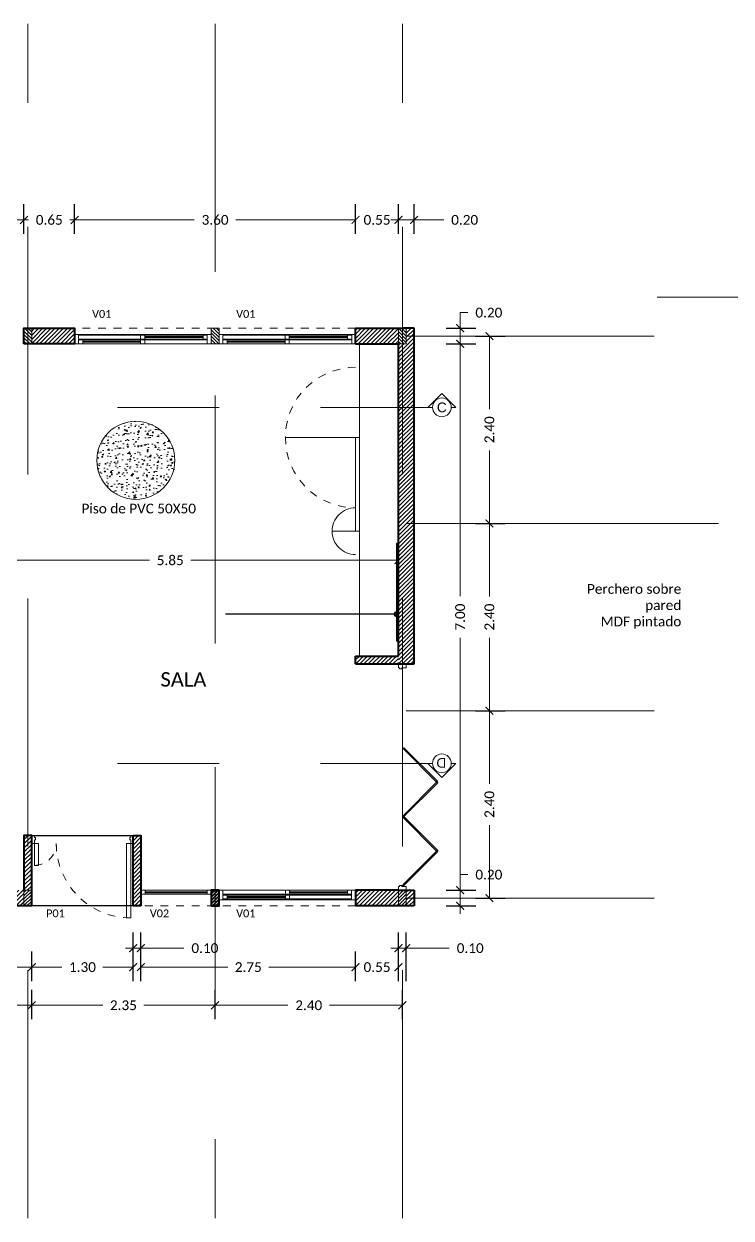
# Model space of a CAD drawing. Header units: metres. Extents: x -127.2 to -72.7, y -10.7 to 45.9.
# Drawn here: x -100.11 to -91.05, y 8.88 to 24.18 of the extents above; entities that cross this region are included whole.
import ezdxf

# ---------------------------------------------------------------- set-up
doc = ezdxf.new("R2010")
doc.units = ezdxf.units.M
doc.header["$LTSCALE"] = 0.05
doc.header["$MEASUREMENT"] = 0
for name, pattern in [('ACAD_ISO02W100', [15, 12, -3]), ('DASHED2', [9.525, 6.35, -3.175]), ('STYLE_01', [0.41664, 0.20828, -0.20836])]:
    doc.linetypes.add(name, pattern=pattern)
for name, color, linetype, lineweight in [('0 - cortes', 3, 'Continuous', 9), ('0 - TEXTOS', 2, 'Continuous', 25), ('0-COT-1-50', 3, 'Continuous', 5), ('0-T-1-75-TEXTOS', 4, 'Continuous', 5), ('1.PLANTA EQUIPAMIENTO SALA', 2, 'Continuous', 15), ('3SA COTAS PARCIALES 1-100', 1, 'Continuous', 0), ('APERTURAS', 251, 'STYLE_01', 18), ('CARPINTERIAS', 1, 'Continuous', 25), ('ESTRUCTURA', 3, 'Continuous', 18), ('LINEAS PUNTEADAS VARIAS', 251, 'DASHED2', 9), ('Muros en Corte', 3, 'Continuous', 40), ('SOLIA GRANITICA - UMBRAL', 251, 'Continuous', 25)]:
    doc.layers.add(name, color=color, linetype=linetype, lineweight=lineweight)
doc.layers.add('3.VISTA EQUIPAMIENTO FIJO', color=1, linetype='Continuous')
doc.layers.add('HATCH', color=1, linetype='Continuous')
doc.layers.add('A-HATCHS', color=7, linetype='Continuous', lineweight=0, true_color=0x8c8c8c)
doc.styles.add('1-50-TEXTO-CAL', font='calibri.ttf', dxfattribs={"height": 0.125})
doc.styles.add('1-75-TEXTO-CAL', font='calibri.ttf', dxfattribs={"height": 0.185})
doc.styles.add('5', font='arial.ttf', dxfattribs={"height": 5})
doc.styles.add('TCH-1-50-CA', font='calibri.ttf', dxfattribs={"height": 0.1})
doc.dimstyles.new('1-50-COTAS', dxfattribs={"dimtxt": 0.12, "dimasz": 0.1, "dimexe": 0.2, "dimexo": 0.02, "dimgap": 0.1, "dimtad": 0, "dimtoh": 1, "dimzin": 0, "dimdsep": 46, "dimtxsty": '1-50-TEXTO-CAL', "dimblk": 'ARCHTICK', "dimcen": 2, "dimclrd": 256, "dimclre": 250, "dimclrt": 256, "dimadec": 0, "dimazin": 0, "dimtfac": 1, "dimtmove": 0, "dimatfit": 3, "dimldrblk": 'DOT', "dimfxl": 1, "dimfxlon": 1, "dimtzin": 0, "dimlwd": -1, "dimarcsym": 0})
pattern_1 = [(45, (-31.590347, 0), (-0.026516504, 0.026516504), [])]

# ---------------------------------------------------------------- blocks, each defined once
blk = doc.blocks.new('PERFIL 10X20')
h = blk.add_hatch()
h.set_pattern_fill('_USER', color=6, scale=0.03, angle=45, pattern_type=0)
h.set_pattern_definition([(45, (-2.4, 1.141145), (-0.0212132, 0.0212132), [])])
h.paths.add_polyline_path([(-0.05, 0), (0.05, 0), (0.05, 0.2), (-0.05, 0.2)])
blk.add_lwpolyline([(-0.05, 0), (0.05, 0), (0.05, 0.2), (-0.05, 0.2)], close=True)
blk = doc.blocks.new('_ArchTick')
at = {"color": 0, "linetype": 'ByBlock', "const_width": 0.15}
blk.add_lwpolyline([(-0.5, -0.5), (0.5, 0.5)], dxfattribs=at)
blk = doc.blocks.new('*D12')
at = {"layer": '0-COT-1-50', "color": 250, "lineweight": -2, "transparency": 16777216}
for p, q in [((-95.864, 11.921), (-95.864, 12.299)), ((-95.314, 11.921), (-95.314, 12.299))]:
    blk.add_line(p, q, dxfattribs=at)
at = {"layer": '0-COT-1-50', "transparency": 16777216}
for p, q in [((-95.864, 12.099), (-95.855, 12.099)), ((-95.314, 12.099), (-95.324, 12.099))]:
    blk.add_line(p, q, dxfattribs=at)
at = {"layer": 'Defpoints', "color": 0, "transparency": 16777216}
for p in [(-95.864, 12.099), (-95.864, 11.901, 0), (-95.314, 11.901)]:
    blk.add_point(p, dxfattribs=at)
at = {"layer": '0-COT-1-50', "transparency": 16777216, "xscale": 0.1, "yscale": 0.1, "zscale": 0.1, "rotation": 180}
blk.add_blockref('_ArchTick', (-95.864, 12.099), dxfattribs=at)
at = {"layer": '0-COT-1-50', "transparency": 16777216, "xscale": 0.1, "yscale": 0.1, "zscale": 0.1}
blk.add_blockref('_ArchTick', (-95.314, 12.099), dxfattribs=at)
at = {"layer": '0-COT-1-50', "transparency": 16777216, "insert": (-95.589, 12.099), "char_height": 0.125, "attachment_point": 5, "style": '1-50-TEXTO-CAL'}
blk.add_mtext('0.55', dxfattribs=at)
blk = doc.blocks.new('_Dot')
at = {"color": 0, "linetype": 'ByBlock', "lineweight": -2}
blk.add_line((-0.5, 0), (-1, 0), dxfattribs=at)
at = {"color": 0, "linetype": 'ByBlock', "const_width": 0.343}
blk.add_lwpolyline([(-0.17, 0, 1), (0.17, 0, 1)], format="xyb", close=True, dxfattribs=at)
blk = doc.blocks.new('*D13')
at = {"layer": '0-COT-1-50', "color": 250, "lineweight": -2, "transparency": 16777216}
for p, q in [((-95.864, 21.494), (-95.864, 21.872)), ((-95.314, 21.494), (-95.314, 21.872))]:
    blk.add_line(p, q, dxfattribs=at)
at = {"layer": '0-COT-1-50', "transparency": 16777216}
for p, q in [((-95.864, 21.672), (-95.855, 21.672)), ((-95.314, 21.672), (-95.324, 21.672))]:
    blk.add_line(p, q, dxfattribs=at)
at = {"layer": 'Defpoints', "color": 0, "transparency": 16777216}
for p in [(-95.864, 21.672), (-95.864, 21.474, 0), (-95.314, 21.474, 0)]:
    blk.add_point(p, dxfattribs=at)
at = {"layer": '0-COT-1-50', "transparency": 16777216, "xscale": 0.1, "yscale": 0.1, "zscale": 0.1, "rotation": 180}
blk.add_blockref('_ArchTick', (-95.864, 21.672), dxfattribs=at)
at = {"layer": '0-COT-1-50', "transparency": 16777216, "xscale": 0.1, "yscale": 0.1, "zscale": 0.1}
blk.add_blockref('_ArchTick', (-95.314, 21.672), dxfattribs=at)
at = {"layer": '0-COT-1-50', "transparency": 16777216, "insert": (-95.589, 21.672), "char_height": 0.125, "attachment_point": 5, "style": '1-50-TEXTO-CAL'}
blk.add_mtext('0.55', dxfattribs=at)
blk = doc.blocks.new('*D14')
at = {"layer": '0-COT-1-50', "color": 250, "lineweight": -2, "transparency": 16777216}
for p, q in [((-99.464, 21.494), (-99.464, 21.872)), ((-95.864, 21.494), (-95.864, 21.872))]:
    blk.add_line(p, q, dxfattribs=at)
at = {"layer": '0-COT-1-50', "transparency": 16777216}
for p, q in [((-99.464, 21.672), (-97.931, 21.672)), ((-95.864, 21.672), (-97.398, 21.672))]:
    blk.add_line(p, q, dxfattribs=at)
at = {"layer": 'Defpoints', "color": 0, "transparency": 16777216}
for p in [(-99.464, 21.672), (-99.464, 21.474, 0), (-95.864, 21.474, 0)]:
    blk.add_point(p, dxfattribs=at)
at = {"layer": '0-COT-1-50', "transparency": 16777216, "xscale": 0.1, "yscale": 0.1, "zscale": 0.1, "rotation": 180}
blk.add_blockref('_ArchTick', (-99.464, 21.672), dxfattribs=at)
at = {"layer": '0-COT-1-50', "transparency": 16777216, "xscale": 0.1, "yscale": 0.1, "zscale": 0.1}
blk.add_blockref('_ArchTick', (-95.864, 21.672), dxfattribs=at)
at = {"layer": '0-COT-1-50', "transparency": 16777216, "insert": (-97.664, 21.672), "char_height": 0.125, "attachment_point": 5, "style": '1-50-TEXTO-CAL'}
blk.add_mtext('3.60', dxfattribs=at)
blk = doc.blocks.new('*D15')
at = {"layer": '0-COT-1-50', "color": 250, "lineweight": -2, "transparency": 16777216}
for p, q in [((-100.114, 21.494), (-100.114, 21.872)), ((-99.464, 21.494), (-99.464, 21.872))]:
    blk.add_line(p, q, dxfattribs=at)
at = {"layer": '0-COT-1-50', "transparency": 16777216}
for p, q in [((-100.114, 21.672), (-100.055, 21.672)), ((-99.464, 21.672), (-99.524, 21.672))]:
    blk.add_line(p, q, dxfattribs=at)
at = {"layer": 'Defpoints', "color": 0, "transparency": 16777216}
for p in [(-100.114, 21.672), (-100.114, 21.474, 0), (-99.464, 21.474, 0)]:
    blk.add_point(p, dxfattribs=at)
at = {"layer": '0-COT-1-50', "transparency": 16777216, "xscale": 0.1, "yscale": 0.1, "zscale": 0.1, "rotation": 180}
blk.add_blockref('_ArchTick', (-100.114, 21.672), dxfattribs=at)
at = {"layer": '0-COT-1-50', "transparency": 16777216, "xscale": 0.1, "yscale": 0.1, "zscale": 0.1}
blk.add_blockref('_ArchTick', (-99.464, 21.672), dxfattribs=at)
at = {"layer": '0-COT-1-50', "transparency": 16777216, "insert": (-99.789, 21.672), "char_height": 0.125, "attachment_point": 5, "style": '1-50-TEXTO-CAL'}
blk.add_mtext('0.65', dxfattribs=at)
blk = doc.blocks.new('*D16')
at = {"layer": '0-COT-1-50', "color": 250, "lineweight": -2, "transparency": 16777216}
for p, q in [((-101.164, 21.494), (-101.164, 21.872)), ((-100.114, 21.494), (-100.114, 21.872))]:
    blk.add_line(p, q, dxfattribs=at)
at = {"layer": '0-COT-1-50', "transparency": 16777216}
for p, q in [((-101.164, 21.672), (-100.9, 21.672)), ((-100.114, 21.672), (-100.379, 21.672))]:
    blk.add_line(p, q, dxfattribs=at)
at = {"layer": 'Defpoints', "color": 0, "transparency": 16777216}
for p in [(-101.164, 21.672), (-101.164, 21.474, 0), (-100.114, 21.474, 0)]:
    blk.add_point(p, dxfattribs=at)
at = {"layer": '0-COT-1-50', "transparency": 16777216, "xscale": 0.1, "yscale": 0.1, "zscale": 0.1, "rotation": 180}
blk.add_blockref('_ArchTick', (-101.164, 21.672), dxfattribs=at)
at = {"layer": '0-COT-1-50', "transparency": 16777216, "xscale": 0.1, "yscale": 0.1, "zscale": 0.1}
blk.add_blockref('_ArchTick', (-100.114, 21.672), dxfattribs=at)
at = {"layer": '0-COT-1-50', "transparency": 16777216, "insert": (-100.639, 21.672), "char_height": 0.125, "attachment_point": 5, "style": '1-50-TEXTO-CAL'}
blk.add_mtext('1.05', dxfattribs=at)
blk = doc.blocks.new('*D18')
at = {"layer": '0-COT-1-50', "color": 250, "lineweight": -2, "transparency": 16777216}
for p, q in [((-101.164, 17.132), (-101.164, 17.511)), ((-95.314, 17.132), (-95.314, 17.511))]:
    blk.add_line(p, q, dxfattribs=at)
at = {"layer": '0-COT-1-50', "transparency": 16777216}
for p, q in [((-101.164, 17.311), (-98.503, 17.311)), ((-95.314, 17.311), (-97.976, 17.311))]:
    blk.add_line(p, q, dxfattribs=at)
at = {"layer": 'Defpoints', "color": 0, "transparency": 16777216}
for p in [(-101.164, 17.311), (-101.164, 17.112, 0), (-95.314, 17.112, 0)]:
    blk.add_point(p, dxfattribs=at)
at = {"layer": '0-COT-1-50', "transparency": 16777216, "xscale": 0.1, "yscale": 0.1, "zscale": 0.1, "rotation": 180}
blk.add_blockref('_ArchTick', (-101.164, 17.311), dxfattribs=at)
at = {"layer": '0-COT-1-50', "transparency": 16777216, "xscale": 0.1, "yscale": 0.1, "zscale": 0.1}
blk.add_blockref('_ArchTick', (-95.314, 17.311), dxfattribs=at)
at = {"layer": '0-COT-1-50', "transparency": 16777216, "insert": (-98.239, 17.311), "char_height": 0.125, "attachment_point": 5, "style": '1-50-TEXTO-CAL'}
blk.add_mtext('5.85', dxfattribs=at)
blk = doc.blocks.new('*D23')
at = {"layer": '0-COT-1-50', "color": 250, "lineweight": -2, "transparency": 16777216}
for p, q in [((-98.614, 11.921), (-98.614, 12.299)), ((-95.864, 11.921), (-95.864, 12.299))]:
    blk.add_line(p, q, dxfattribs=at)
at = {"layer": '0-COT-1-50', "transparency": 16777216}
for p, q in [((-98.614, 12.099), (-97.503, 12.099)), ((-95.864, 12.099), (-96.976, 12.099))]:
    blk.add_line(p, q, dxfattribs=at)
at = {"layer": 'Defpoints', "color": 0, "transparency": 16777216}
for p in [(-98.614, 12.099), (-98.614, 11.901, 0), (-95.864, 11.901, 0)]:
    blk.add_point(p, dxfattribs=at)
at = {"layer": '0-COT-1-50', "transparency": 16777216, "xscale": 0.1, "yscale": 0.1, "zscale": 0.1, "rotation": 180}
blk.add_blockref('_ArchTick', (-98.614, 12.099), dxfattribs=at)
at = {"layer": '0-COT-1-50', "transparency": 16777216, "xscale": 0.1, "yscale": 0.1, "zscale": 0.1}
blk.add_blockref('_ArchTick', (-95.864, 12.099), dxfattribs=at)
at = {"layer": '0-COT-1-50', "transparency": 16777216, "insert": (-97.239, 12.099), "char_height": 0.125, "attachment_point": 5, "style": '1-50-TEXTO-CAL'}
blk.add_mtext('2.75', dxfattribs=at)
blk = doc.blocks.new('*D24')
at = {"layer": '0-COT-1-50', "color": 250, "lineweight": -2, "transparency": 16777216}
for p, q in [((-104.914, 11.921), (-104.914, 12.299)), ((-100.014, 11.921), (-100.014, 12.299))]:
    blk.add_line(p, q, dxfattribs=at)
at = {"layer": '0-COT-1-50', "transparency": 16777216}
for p, q in [((-104.914, 12.099), (-102.733, 12.099)), ((-100.014, 12.099), (-102.196, 12.099))]:
    blk.add_line(p, q, dxfattribs=at)
at = {"layer": 'Defpoints', "color": 0, "transparency": 16777216}
for p in [(-104.914, 12.099), (-104.914, 11.901, 0), (-100.014, 11.901, 0)]:
    blk.add_point(p, dxfattribs=at)
at = {"layer": '0-COT-1-50', "transparency": 16777216, "xscale": 0.1, "yscale": 0.1, "zscale": 0.1, "rotation": 180}
blk.add_blockref('_ArchTick', (-104.914, 12.099), dxfattribs=at)
at = {"layer": '0-COT-1-50', "transparency": 16777216, "xscale": 0.1, "yscale": 0.1, "zscale": 0.1}
blk.add_blockref('_ArchTick', (-100.014, 12.099), dxfattribs=at)
at = {"layer": '0-COT-1-50', "transparency": 16777216, "insert": (-102.464, 12.099), "char_height": 0.125, "attachment_point": 5, "style": '1-50-TEXTO-CAL'}
blk.add_mtext('4.90', dxfattribs=at)
blk = doc.blocks.new('*D25')
at = {"layer": '0-COT-1-50', "color": 250, "lineweight": -2, "transparency": 16777216}
for p, q in [((-100.014, 11.921), (-100.014, 12.299)), ((-98.714, 11.921), (-98.714, 12.299))]:
    blk.add_line(p, q, dxfattribs=at)
at = {"layer": '0-COT-1-50', "transparency": 16777216}
for p, q in [((-100.014, 12.099), (-99.627, 12.099)), ((-98.714, 12.099), (-99.102, 12.099))]:
    blk.add_line(p, q, dxfattribs=at)
at = {"layer": 'Defpoints', "color": 0, "transparency": 16777216}
for p in [(-100.014, 12.099), (-100.014, 11.901, 0), (-98.714, 11.901, 0)]:
    blk.add_point(p, dxfattribs=at)
at = {"layer": '0-COT-1-50', "transparency": 16777216, "xscale": 0.1, "yscale": 0.1, "zscale": 0.1, "rotation": 180}
blk.add_blockref('_ArchTick', (-100.014, 12.099), dxfattribs=at)
at = {"layer": '0-COT-1-50', "transparency": 16777216, "xscale": 0.1, "yscale": 0.1, "zscale": 0.1}
blk.add_blockref('_ArchTick', (-98.714, 12.099), dxfattribs=at)
at = {"layer": '0-COT-1-50', "transparency": 16777216, "insert": (-99.364, 12.099), "char_height": 0.125, "attachment_point": 5, "style": '1-50-TEXTO-CAL'}
blk.add_mtext('1.30', dxfattribs=at)
blk = doc.blocks.new('*D28')
at = {"layer": '0-COT-1-50', "color": 250, "lineweight": -2, "transparency": 16777216}
for p, q in [((-95.314, 21.494), (-95.314, 21.872)), ((-95.114, 21.494), (-95.114, 21.872))]:
    blk.add_line(p, q, dxfattribs=at)
at = {"layer": '0-COT-1-50', "transparency": 16777216}
for p, q in [((-95.314, 21.672), (-95.414, 21.672)), ((-95.314, 21.672), (-95.114, 21.672)), ((-95.114, 21.672), (-94.734, 21.672))]:
    blk.add_line(p, q, dxfattribs=at)
at = {"layer": 'Defpoints', "color": 0, "transparency": 16777216}
for p in [(-95.314, 21.672), (-95.314, 21.474, 0), (-95.114, 21.474, 0)]:
    blk.add_point(p, dxfattribs=at)
at = {"layer": '0-COT-1-50', "transparency": 16777216, "xscale": 0.1, "yscale": 0.1, "zscale": 0.1}
blk.add_blockref('_ArchTick', (-95.314, 21.672), dxfattribs=at)
at = {"layer": '0-COT-1-50', "transparency": 16777216, "xscale": 0.1, "yscale": 0.1, "zscale": 0.1, "rotation": 180}
blk.add_blockref('_ArchTick', (-95.114, 21.672), dxfattribs=at)
at = {"layer": '0-COT-1-50', "transparency": 16777216, "insert": (-94.466, 21.672), "char_height": 0.125, "attachment_point": 5, "style": '1-50-TEXTO-CAL'}
blk.add_mtext('0.20', dxfattribs=at)
blk = doc.blocks.new('*D29')
at = {"layer": '0-COT-1-50', "color": 250, "lineweight": -2, "transparency": 16777216}
for p, q in [((-94.702, 20.084), (-94.324, 20.084)), ((-94.702, 13.084), (-94.324, 13.084))]:
    blk.add_line(p, q, dxfattribs=at)
at = {"layer": '0-COT-1-50', "transparency": 16777216}
for p, q in [((-94.524, 20.084), (-94.524, 16.85)), ((-94.524, 13.084), (-94.524, 16.317))]:
    blk.add_line(p, q, dxfattribs=at)
at = {"layer": 'Defpoints', "color": 0, "transparency": 16777216}
for p in [(-94.722, 20.084, 0), (-94.524, 20.084), (-94.722, 13.084, 0)]:
    blk.add_point(p, dxfattribs=at)
at = {"layer": '0-COT-1-50', "transparency": 16777216, "xscale": 0.1, "yscale": 0.1, "zscale": 0.1}
for p, rotation in [((-94.524, 20.084), 90), ((-94.524, 13.084), 270)]:
    blk.add_blockref('_ArchTick', p, dxfattribs=dict(at, rotation=rotation))
at = {"layer": '0-COT-1-50', "transparency": 16777216, "insert": (-94.524, 16.584), "char_height": 0.125, "attachment_point": 5, "rotation": 90, "style": '1-50-TEXTO-CAL'}
blk.add_mtext('7.00', dxfattribs=at)
blk = doc.blocks.new('*D30')
at = {"layer": '0-COT-1-50', "transparency": 16777216}
for p, q in [((-94.524, 13.084), (-94.524, 13.284)), ((-94.524, 13.284), (-94.424, 13.284)), ((-94.524, 12.884), (-94.524, 13.084)), ((-94.524, 12.884), (-94.524, 12.784))]:
    blk.add_line(p, q, dxfattribs=at)
at = {"layer": '0-COT-1-50', "color": 250, "lineweight": -2, "transparency": 16777216}
for p, q in [((-94.702, 13.084), (-94.324, 13.084)), ((-94.702, 12.884), (-94.324, 12.884))]:
    blk.add_line(p, q, dxfattribs=at)
at = {"layer": 'Defpoints', "color": 0, "transparency": 16777216}
for p in [(-94.722, 13.084, 0), (-94.524, 13.084), (-94.722, 12.884, 0)]:
    blk.add_point(p, dxfattribs=at)
at = {"layer": '0-COT-1-50', "transparency": 16777216, "xscale": 0.1, "yscale": 0.1, "zscale": 0.1}
for p, rotation in [((-94.524, 13.084), 270), ((-94.524, 12.884), 90)]:
    blk.add_blockref('_ArchTick', p, dxfattribs=dict(at, rotation=rotation))
at = {"layer": '0-COT-1-50', "transparency": 16777216, "insert": (-94.156, 13.284), "char_height": 0.125, "attachment_point": 5, "style": '1-50-TEXTO-CAL'}
blk.add_mtext('0.20', dxfattribs=at)
blk = doc.blocks.new('*D31')
at = {"layer": '0-COT-1-50', "transparency": 16777216}
for p, q in [((-94.524, 20.284), (-94.524, 20.484)), ((-94.524, 20.484), (-94.424, 20.484)), ((-94.524, 20.084), (-94.524, 20.284)), ((-94.524, 20.084), (-94.524, 19.984))]:
    blk.add_line(p, q, dxfattribs=at)
at = {"layer": '0-COT-1-50', "color": 250, "lineweight": -2, "transparency": 16777216}
for p, q in [((-94.702, 20.284), (-94.324, 20.284)), ((-94.702, 20.084), (-94.324, 20.084))]:
    blk.add_line(p, q, dxfattribs=at)
at = {"layer": 'Defpoints', "color": 0, "transparency": 16777216}
for p in [(-94.722, 20.284, 0), (-94.524, 20.284), (-94.722, 20.084, 0)]:
    blk.add_point(p, dxfattribs=at)
at = {"layer": '0-COT-1-50', "transparency": 16777216, "xscale": 0.1, "yscale": 0.1, "zscale": 0.1}
for p, rotation in [((-94.524, 20.284), 270), ((-94.524, 20.084), 90)]:
    blk.add_blockref('_ArchTick', p, dxfattribs=dict(at, rotation=rotation))
at = {"layer": '0-COT-1-50', "transparency": 16777216, "insert": (-94.156, 20.484), "char_height": 0.125, "attachment_point": 5, "style": '1-50-TEXTO-CAL'}
blk.add_mtext('0.20', dxfattribs=at)
blk = doc.blocks.new('Sección - Extremo de sección-3896-Nivel 0')
for p, q in [((-0.006, 0.00598), (-0.012, 0)), ((0, 0), (-0.006, 0.00598)), ((-0.012, 0), (-0.01, 0)), ((-0.002, 0), (0, 0))]:
    blk.add_line(p, q)
blk.add_circle((-0.006, 0), 0.004)
blk.add_arc((-0.006, 0), 0.004, 0, 180)
blk = doc.blocks.new('*D69')
at = {"layer": '0-COT-1-50', "color": 250, "lineweight": -2, "transparency": 16777216}
for p, q in [((-102.464, 11.432), (-102.464, 11.81)), ((-100.014, 11.432), (-100.014, 11.81))]:
    blk.add_line(p, q, dxfattribs=at)
at = {"layer": '0-COT-1-50', "transparency": 16777216}
for p, q in [((-102.464, 11.61), (-101.503, 11.61)), ((-100.014, 11.61), (-100.976, 11.61))]:
    blk.add_line(p, q, dxfattribs=at)
at = {"layer": 'Defpoints', "color": 0, "transparency": 16777216}
for p in [(-102.464, 11.61), (-102.464, 11.412, 0), (-100.014, 11.412, 0)]:
    blk.add_point(p, dxfattribs=at)
at = {"layer": '0-COT-1-50', "transparency": 16777216, "xscale": 0.1, "yscale": 0.1, "zscale": 0.1, "rotation": 180}
blk.add_blockref('_ArchTick', (-102.464, 11.61), dxfattribs=at)
at = {"layer": '0-COT-1-50', "transparency": 16777216, "xscale": 0.1, "yscale": 0.1, "zscale": 0.1}
blk.add_blockref('_ArchTick', (-100.014, 11.61), dxfattribs=at)
at = {"layer": '0-COT-1-50', "transparency": 16777216, "insert": (-101.239, 11.61), "char_height": 0.125, "attachment_point": 5, "style": '1-50-TEXTO-CAL'}
blk.add_mtext('2.45', dxfattribs=at)
blk = doc.blocks.new('*D70')
at = {"layer": '0-COT-1-50', "color": 250, "lineweight": -2, "transparency": 16777216}
for p, q in [((-100.014, 11.432), (-100.014, 11.81)), ((-97.664, 11.432), (-97.664, 11.81))]:
    blk.add_line(p, q, dxfattribs=at)
at = {"layer": '0-COT-1-50', "transparency": 16777216}
for p, q in [((-100.014, 11.61), (-99.103, 11.61)), ((-97.664, 11.61), (-98.576, 11.61))]:
    blk.add_line(p, q, dxfattribs=at)
at = {"layer": 'Defpoints', "color": 0, "transparency": 16777216}
for p in [(-100.014, 11.61), (-100.014, 11.412, 0), (-97.664, 11.412, 0)]:
    blk.add_point(p, dxfattribs=at)
at = {"layer": '0-COT-1-50', "transparency": 16777216, "xscale": 0.05, "yscale": 0.05, "zscale": 0.05, "rotation": 180}
blk.add_blockref('_ArchTick', (-100.014, 11.61), dxfattribs=at)
at = {"layer": '0-COT-1-50', "transparency": 16777216, "xscale": 0.05, "yscale": 0.05, "zscale": 0.05}
blk.add_blockref('_ArchTick', (-97.664, 11.61), dxfattribs=at)
at = {"layer": '0-COT-1-50', "transparency": 16777216, "insert": (-98.839, 11.61), "char_height": 0.125, "attachment_point": 5, "style": '1-50-TEXTO-CAL'}
blk.add_mtext('2.35', dxfattribs=at)
blk = doc.blocks.new('*D71')
at = {"layer": '0-COT-1-50', "color": 250, "lineweight": -2, "transparency": 16777216}
for p, q in [((-97.664, 11.432), (-97.664, 11.81)), ((-95.264, 11.432), (-95.264, 11.81))]:
    blk.add_line(p, q, dxfattribs=at)
at = {"layer": '0-COT-1-50', "transparency": 16777216}
for p, q in [((-97.664, 11.61), (-96.73, 11.61)), ((-95.264, 11.61), (-96.199, 11.61))]:
    blk.add_line(p, q, dxfattribs=at)
at = {"layer": 'Defpoints', "color": 0, "transparency": 16777216}
for p in [(-97.664, 11.61), (-97.664, 11.412, 0), (-95.264, 11.412, 0)]:
    blk.add_point(p, dxfattribs=at)
at = {"layer": '0-COT-1-50', "transparency": 16777216, "xscale": 0.1, "yscale": 0.1, "zscale": 0.1, "rotation": 180}
blk.add_blockref('_ArchTick', (-97.664, 11.61), dxfattribs=at)
at = {"layer": '0-COT-1-50', "transparency": 16777216, "xscale": 0.1, "yscale": 0.1, "zscale": 0.1}
blk.add_blockref('_ArchTick', (-95.264, 11.61), dxfattribs=at)
at = {"layer": '0-COT-1-50', "transparency": 16777216, "insert": (-96.464, 11.61), "char_height": 0.125, "attachment_point": 5, "style": '1-50-TEXTO-CAL'}
blk.add_mtext('2.40', dxfattribs=at)
blk = doc.blocks.new('*D72')
at = {"layer": '0-COT-1-50', "color": 250, "lineweight": -2, "transparency": 16777216}
for p, q in [((-94.327, 15.384), (-93.949, 15.384)), ((-94.327, 12.984), (-93.949, 12.984))]:
    blk.add_line(p, q, dxfattribs=at)
at = {"layer": '0-COT-1-50', "transparency": 16777216}
for p, q in [((-94.149, 15.384), (-94.149, 14.449)), ((-94.149, 12.984), (-94.149, 13.918))]:
    blk.add_line(p, q, dxfattribs=at)
at = {"layer": 'Defpoints', "color": 0, "transparency": 16777216}
for p in [(-94.347, 15.384, 0), (-94.149, 15.384), (-94.347, 12.984, 0)]:
    blk.add_point(p, dxfattribs=at)
at = {"layer": '0-COT-1-50', "transparency": 16777216, "xscale": 0.1, "yscale": 0.1, "zscale": 0.1}
for p, rotation in [((-94.149, 15.384), 90), ((-94.149, 12.984), 270)]:
    blk.add_blockref('_ArchTick', p, dxfattribs=dict(at, rotation=rotation))
at = {"layer": '0-COT-1-50', "transparency": 16777216, "insert": (-94.149, 14.184), "char_height": 0.125, "attachment_point": 5, "rotation": 90, "style": '1-50-TEXTO-CAL'}
blk.add_mtext('2.40', dxfattribs=at)
blk = doc.blocks.new('*D73')
at = {"layer": '0-COT-1-50', "color": 250, "lineweight": -2, "transparency": 16777216}
for p, q in [((-94.327, 17.784), (-93.949, 17.784)), ((-94.327, 15.384), (-93.949, 15.384))]:
    blk.add_line(p, q, dxfattribs=at)
at = {"layer": '0-COT-1-50', "transparency": 16777216}
for p, q in [((-94.149, 17.784), (-94.149, 16.849)), ((-94.149, 15.384), (-94.149, 16.318))]:
    blk.add_line(p, q, dxfattribs=at)
at = {"layer": 'Defpoints', "color": 0, "transparency": 16777216}
for p in [(-94.347, 17.784, 0), (-94.149, 17.784), (-94.347, 15.384, 0)]:
    blk.add_point(p, dxfattribs=at)
at = {"layer": '0-COT-1-50', "transparency": 16777216, "xscale": 0.1, "yscale": 0.1, "zscale": 0.1}
for p, rotation in [((-94.149, 17.784), 90), ((-94.149, 15.384), 270)]:
    blk.add_blockref('_ArchTick', p, dxfattribs=dict(at, rotation=rotation))
at = {"layer": '0-COT-1-50', "transparency": 16777216, "insert": (-94.149, 16.584), "char_height": 0.125, "attachment_point": 5, "rotation": 90, "style": '1-50-TEXTO-CAL'}
blk.add_mtext('2.40', dxfattribs=at)
blk = doc.blocks.new('*D74')
at = {"layer": '0-COT-1-50', "color": 250, "lineweight": -2, "transparency": 16777216}
for p, q in [((-94.327, 20.184), (-93.949, 20.184)), ((-94.327, 17.784), (-93.949, 17.784))]:
    blk.add_line(p, q, dxfattribs=at)
at = {"layer": '0-COT-1-50', "transparency": 16777216}
for p, q in [((-94.149, 20.184), (-94.149, 19.249)), ((-94.149, 17.784), (-94.149, 18.718))]:
    blk.add_line(p, q, dxfattribs=at)
at = {"layer": 'Defpoints', "color": 0, "transparency": 16777216}
for p in [(-94.347, 20.184, 0), (-94.149, 20.184), (-94.347, 17.784, 0)]:
    blk.add_point(p, dxfattribs=at)
at = {"layer": '0-COT-1-50', "transparency": 16777216, "xscale": 0.1, "yscale": 0.1, "zscale": 0.1}
for p, rotation in [((-94.149, 20.184), 90), ((-94.149, 17.784), 270)]:
    blk.add_blockref('_ArchTick', p, dxfattribs=dict(at, rotation=rotation))
at = {"layer": '0-COT-1-50', "transparency": 16777216, "insert": (-94.149, 18.984), "char_height": 0.125, "attachment_point": 5, "rotation": 90, "style": '1-50-TEXTO-CAL'}
blk.add_mtext('2.40', dxfattribs=at)
blk = doc.blocks.new('*D167')
at = {"layer": '0-COT-1-50', "color": 250, "lineweight": -2, "transparency": 16777216}
for p, q in [((-98.714, 11.921), (-98.714, 12.542)), ((-98.614, 11.921), (-98.614, 12.542))]:
    blk.add_line(p, q, dxfattribs=at)
at = {"layer": '0-COT-1-50', "transparency": 16777216}
for p, q in [((-98.714, 12.342), (-98.814, 12.342)), ((-98.714, 12.342), (-98.614, 12.342)), ((-98.614, 12.342), (-98.063, 12.342))]:
    blk.add_line(p, q, dxfattribs=at)
at = {"layer": 'Defpoints', "color": 0, "transparency": 16777216}
for p in [(-98.614, 12.342), (-98.714, 11.901, 0), (-98.614, 11.901, 0)]:
    blk.add_point(p, dxfattribs=at)
at = {"layer": '0-COT-1-50', "transparency": 16777216, "xscale": 0.1, "yscale": 0.1, "zscale": 0.1}
blk.add_blockref('_ArchTick', (-98.714, 12.342), dxfattribs=at)
at = {"layer": '0-COT-1-50', "transparency": 16777216, "xscale": 0.1, "yscale": 0.1, "zscale": 0.1, "rotation": 180}
blk.add_blockref('_ArchTick', (-98.614, 12.342), dxfattribs=at)
at = {"layer": '0-COT-1-50', "transparency": 16777216, "insert": (-97.795, 12.342), "char_height": 0.125, "attachment_point": 5, "style": '1-50-TEXTO-CAL'}
blk.add_mtext('0.10', dxfattribs=at)
blk = doc.blocks.new('*D168')
at = {"layer": '0-COT-1-50', "color": 250, "lineweight": -2, "transparency": 16777216}
for p, q in [((-95.314, 11.921), (-95.314, 12.542)), ((-95.214, 11.921), (-95.214, 12.542))]:
    blk.add_line(p, q, dxfattribs=at)
at = {"layer": '0-COT-1-50', "transparency": 16777216}
for p, q in [((-95.314, 12.342), (-95.414, 12.342)), ((-95.314, 12.342), (-95.214, 12.342)), ((-95.214, 12.342), (-94.663, 12.342))]:
    blk.add_line(p, q, dxfattribs=at)
at = {"layer": 'Defpoints', "color": 0, "transparency": 16777216}
for p in [(-95.214, 12.342), (-95.314, 11.901, 0), (-95.214, 11.901, 0)]:
    blk.add_point(p, dxfattribs=at)
at = {"layer": '0-COT-1-50', "transparency": 16777216, "xscale": 0.1, "yscale": 0.1, "zscale": 0.1}
blk.add_blockref('_ArchTick', (-95.314, 12.342), dxfattribs=at)
at = {"layer": '0-COT-1-50', "transparency": 16777216, "xscale": 0.1, "yscale": 0.1, "zscale": 0.1, "rotation": 180}
blk.add_blockref('_ArchTick', (-95.214, 12.342), dxfattribs=at)
at = {"layer": '0-COT-1-50', "transparency": 16777216, "insert": (-94.395, 12.342), "char_height": 0.125, "attachment_point": 5, "style": '1-50-TEXTO-CAL'}
blk.add_mtext('0.10', dxfattribs=at)
blk = doc.blocks.new('V01-planta')
at = {"layer": 'CARPINTERIAS', "linetype": 'Continuous', "lineweight": 5}
for p, q in [((0, 0), (1.75, 0)), ((0.051, 0), (0.101, 0)), ((0.051, -0.121), (0.051, 0)), ((0.055, 0), (1.7, 0)), ((0.104, 0), (0.104, -0.05)), ((0.846, -0.05), (0.846, 0)), ((0.849, 0), (0.9, 0)), ((0.9, 0), (0.9, -0.05)), ((1.7, 0), (1.649, 0)), ((1.7, -0.121), (1.7, 0)), ((1.75, -0.121), (0, -0.121)), ((0.101, -0.05), (0.051, -0.05)), ((0.051, -0.061), (1.7, -0.061)), ((1.7, -0.111), (0.051, -0.111)), ((1.7, -0.05), (0.055, -0.05)), ((0.104, -0.021), (0.846, -0.021)), ((0.846, -0.033), (0.104, -0.033)), ((0.846, -0.111), (0.846, -0.061)), ((0.9, -0.05), (0.849, -0.05)), ((0.85, -0.061), (0.9, -0.061)), ((0.9, -0.111), (0.85, -0.111)), ((0.9, -0.061), (0.9, -0.111)), ((0.9, -0.082), (1.647, -0.082)), ((1.647, -0.094), (0.9, -0.094)), ((1.647, -0.061), (1.647, -0.111)), ((1.649, -0.05), (1.7, -0.05))]:
    blk.add_line(p, q, dxfattribs=at)
blk = doc.blocks.new('V02-planta')
at = {"layer": 'CARPINTERIAS', "linetype": 'Continuous', "lineweight": 5}
for p, q in [((0, 0), (0.05, 0)), ((0.05, 0), (0.848, 0)), ((0.05, 0), (0.05, -0.05)), ((0.898, 0), (0.848, 0)), ((0.848, 0), (0.848, -0.05)), ((0.05, -0.05), (0, -0.05)), ((0.05, -0.02), (0.848, -0.02)), ((0.848, -0.032), (0.05, -0.032)), ((0.848, -0.05), (0.05, -0.05)), ((0.848, -0.05), (0.898, -0.05))]:
    blk.add_line(p, q, dxfattribs=at)
blk = doc.blocks.new('P01 - planta')
at = {"layer": 'APERTURAS', "ltscale": 3}
for centre, radius, start, end in [((-1.266, 0.8), 0.281, 270, 0), ((-0.03, 0.8), 0.955, 179.9717, 270.0283)]:
    blk.add_arc(centre, radius, start, end, dxfattribs=at)
at = {"layer": 'CARPINTERIAS', "linetype": 'Continuous', "lineweight": 5}
for points in [[(-1.296, 0.9), (-1.296, 0.8), (-1.266, 0.8), (-1.266, 0.847), (-1.253, 0.847), (-1.253, 0.877), (-1.266, 0.877), (-1.266, 0.9)], [(-1.266, 0.8), (-1.211, 0.8), (-1.211, 0.519), (-1.266, 0.519)], [(-0.085, 0.8), (-0.03, 0.8), (-0.03, -0.155), (-0.085, -0.155)], [(0, 0.9), (0, 0.8), (-0.03, 0.8), (-0.03, 0.847), (-0.043, 0.847), (-0.043, 0.877), (-0.03, 0.877), (-0.03, 0.9)]]:
    blk.add_lwpolyline(points, close=True, dxfattribs=at)
blk = doc.blocks.new('P08 - planta')
at = {"layer": 'CARPINTERIAS', "linetype": 'Continuous', "lineweight": 5}
for p, q in [((0.062, -0.02), (0.072, -0.009)), ((0.492, -0.451), (0.062, -0.02)), ((0.072, -0.009), (0.503, -0.44)), ((0.933, -0.009), (0.503, -0.44)), ((0.513, -0.451), (0.944, -0.02)), ((0.944, -0.02), (0.933, -0.009)), ((0.944, -0.02), (0.954, -0.009)), ((1.374, -0.45), (0.944, -0.02)), ((0.954, -0.009), (1.385, -0.44)), ((1.816, -0.009), (1.385, -0.44)), ((1.396, -0.45), (1.826, -0.02)), ((1.826, -0.02), (1.815, -0.009)), ((0.503, -0.44), (0.492, -0.451)), ((0.503, -0.44), (0.513, -0.451)), ((1.385, -0.44), (1.374, -0.45)), ((1.385, -0.44), (1.396, -0.45))]:
    blk.add_line(p, q, dxfattribs=at)
for points in [[(0, 0.05), (0, -0.05), (0.05, -0.05), (0.05, 0.006), (0.063, 0.006), (0.063, 0.036), (0.05, 0.036), (0.05, 0.05)], [(2.9, 0.05), (2.9, -0.05), (2.85, -0.05), (2.85, 0.006), (2.837, 0.006), (2.837, 0.036), (2.85, 0.036), (2.85, 0.05)]]:
    blk.add_lwpolyline(points, close=True, dxfattribs=at)
for centre, radius in [((0.061, -0.009), 0.006), ((0.061, -0.009), 0.004), ((0.061, -0.009), 0.002), ((0.944, -0.009), 0.006), ((0.944, -0.009), 0.004), ((0.944, -0.009), 0.002), ((0.502, -0.451), 0.006), ((0.502, -0.451), 0.004), ((0.502, -0.451), 0.002), ((1.385, -0.45), 0.006), ((1.385, -0.45), 0.004), ((1.385, -0.45), 0.002)]:
    blk.add_circle(centre, radius, dxfattribs=at)

msp = doc.modelspace()

# ---------------------------------------------------------------- hatches: boundary and pattern name
at = {"layer": 'A-HATCHS'}
h = msp.add_hatch(dxfattribs=at)
h.set_pattern_fill('AR-CONC', color=256, scale=0.025)
h.set_pattern_definition([(50, (8.01265, -0.73069), (0.17931505, -0.01568803), [0.01875, -0.20625]), (355, (8.01265, -0.7307), (-0.03468783, 0.18804803), [0.015, -0.165]), (100.45144, (8.0276, -0.732), (0.1446272, 0.17236), [0.01593505, -0.17528553]), (46.1842, (8.01265, -0.6807), (0.26681033, -0.0413798), [0.028125, -0.309375]), (96.63564, (8.03489, -0.68414), (0.2336655, 0.24352965), [0.0239026, -0.26292844]), (351.18416, (8.01265, -0.6807), (0.2336655, 0.24352965), [0.0225, -0.2475]), (21, (8.03765, -0.69319), (0.14922676, -0.10065472), [0.01875, -0.20625]), (326, (8.03765, -0.6932), (0.06082883, 0.1812875), [0.015, -0.165]), (71.45144, (8.05009, -0.70158), (0.2100556, 0.0806328), [0.01593505, -0.17528553]), (37.5, (8.01265, -0.73069), (0.003039964, 0.083223463), [0, -0.163, 0, -0.1675, 0, -0.165625]), (7.5, (8.01265, -0.73069), (0.065767384, 0.09860293), [0, -0.0955, 0, -0.15925, 0, -0.063125]), (327.5, (7.9569, -0.73069), (0.13345561, -0.005638718), [0, -0.0625, 0, -0.195, 0, -0.25875]), (317.5, (7.9319, -0.73069), (0.14579654, 0.02502625), [0, -0.08125, 0, -0.1295, 0, -0.18375])])
h.paths.add_polyline_path([(-98.18, 18.592, 0.594016), (-98.951, 19.012), (-98.951, 18.739, -0.566753), (-98.934, 18.712, -1), (-98.967, 18.73, -0.276525), (-98.951, 18.739), (-98.951, 19.012, 0.254693), (-99.18, 18.592, 1)])
at = {"layer": 'HATCH'}
h = msp.add_hatch(dxfattribs=at)
h.set_pattern_fill('ANSI31', color=256, scale=0.3, style=0)
h.set_pattern_definition(pattern_1)
h.paths.add_polyline_path([(-99.464, 20.284), (-100.014, 20.284), (-100.014, 20.084), (-99.464, 20.084)])
h.paths.add_polyline_path([(-95.314, 20.284), (-95.864, 20.284), (-95.864, 20.084), (-95.314, 20.084)])
h = msp.add_hatch(dxfattribs=at)
h.set_pattern_fill('ANSI31', color=256, scale=0.3, style=0)
h.set_pattern_definition(pattern_1)
h.paths.add_polyline_path([(-95.114, 20.284), (-95.214, 20.284), (-95.214, 20.084), (-95.314, 20.084), (-95.314, 15.984), (-95.114, 15.984)])
h.paths.add_polyline_path([(-95.114, 13.084), (-95.314, 13.084), (-95.214, 13.084), (-95.214, 12.884), (-95.114, 12.884)])
h.paths.add_polyline_path([(-95.314, 13.084), (-95.864, 13.084), (-95.864, 12.884), (-95.314, 12.884)])
h = msp.add_hatch(dxfattribs=at)
h.set_pattern_fill('ANSI31', color=256, scale=0.3, style=0)
h.paths.add_polyline_path([(-95.314, 16.084), (-95.864, 16.084), (-95.864, 15.984), (-95.314, 15.984)])
h = msp.add_hatch(dxfattribs=at)
h.set_pattern_fill('ANSI31', color=256, scale=0.3, style=0)
h.set_pattern_definition(pattern_1)
h.paths.add_polyline_path([(-100.114, 13.084), (-100.553, 13.084), (-100.553, 12.884), (-100.114, 12.884)])
h.paths.add_polyline_path([(-100.014, 13.784), (-100.064, 13.784), (-100.064, 13.084), (-100.014, 13.084)])
h.paths.add_polyline_path([(-100.064, 13.784), (-100.114, 13.784), (-100.114, 13.084), (-100.064, 13.084)])
h.paths.add_polyline_path([(-101.676, 13.084), (-102.414, 13.084), (-102.414, 12.884), (-101.676, 12.884)])
h.paths.add_polyline_path([(-102.514, 13.084), (-102.842, 13.084), (-102.842, 12.884), (-102.514, 12.884)])
h.paths.add_polyline_path([(-103.564, 13.084), (-104.053, 13.084), (-104.053, 12.884), (-103.564, 12.884)])
h.paths.add_polyline_path([(-104.476, 13.084), (-104.814, 13.084), (-104.814, 12.884), (-104.476, 12.884)])
h.paths.add_polyline_path([(-104.864, 13.784), (-104.914, 13.784), (-104.914, 13.084), (-104.864, 13.084)])
h.paths.add_polyline_path([(-104.814, 13.784), (-104.864, 13.784), (-104.864, 13.084), (-104.814, 13.084)])
h = msp.add_hatch(dxfattribs=at)
h.set_pattern_fill('ANSI31', color=256, scale=0.3, style=0)
h.paths.add_polyline_path([(-98.614, 13.784), (-98.714, 13.784), (-98.714, 12.884), (-98.614, 12.884)])

# ---------------------------------------------------------------- linework, layer by layer
at = {"layer": '0 - cortes', "linetype": 'STYLE_01', "ltscale": 125}
for points in [[(-95.01, 19.271), (-110.072, 19.271)], [(-95.01, 14.71), (-110.072, 14.71)]]:
    msp.add_lwpolyline(points, dxfattribs=at)
at = {"layer": '0 - cortes', "linetype": 'ACAD_ISO02W100', "ltscale": 10}
for points in [[(-94.938, 19.271), (-95.307, 19.271)], [(-94.938, 14.71), (-95.307, 14.71)]]:
    msp.add_lwpolyline(points, dxfattribs=at)
at = {"layer": '0 - TEXTOS'}
msp.add_line((-95.339, 16.621, 0), (-95.389, 16.621, 0), dxfattribs=at)
at = {"layer": '0 - TEXTOS', "elevation": 0}
msp.add_lwpolyline([(-95.389, 16.621), (-97.531, 16.621)], dxfattribs=at)
at = {"layer": '0 - TEXTOS', "const_width": 0.0375, "elevation": 0}
msp.add_lwpolyline([(-95.348, 16.605, -1), (-95.33, 16.638, -1)], format="xyb", close=True, dxfattribs=at)
at = {"layer": '0-COT-1-50'}
msp.add_line((-92, 20.684), (-90.846, 20.684), dxfattribs=at)
at = {"layer": '1.PLANTA EQUIPAMIENTO SALA'}
msp.add_line((-95.814, 20.084), (-95.814, 16.084, 0), dxfattribs=at)
at = {"layer": '1.PLANTA EQUIPAMIENTO SALA', "elevation": 0}
msp.add_lwpolyline([(-95.814, 18.884), (-95.864, 18.884), (-95.864, 17.684), (-95.814, 17.684)], dxfattribs=at)
at = {"layer": '3.VISTA EQUIPAMIENTO FIJO'}
for p, q in [((-95.339, 17.525), (-95.339, 16.275, 0)), ((-95.314, 17.525, 0), (-95.339, 17.525, 0)), ((-95.314, 16.275, 0), (-95.339, 16.275, 0))]:
    msp.add_line(p, q, dxfattribs=at)
at = {"layer": '3SA COTAS PARCIALES 1-100'}
msp.add_line((-95.214, 17.784), (-91.214, 17.784), dxfattribs=at)
at = {"layer": 'A-HATCHS'}
msp.add_circle((-98.68, 18.592), 0.5, dxfattribs=at)
at = {"layer": 'APERTURAS'}
for p, q in [((-95.864, 20.284), (-99.464, 20.284)), ((-95.864, 20.084), (-99.464, 20.084)), ((-95.864, 12.884), (-98.614, 12.884, 0))]:
    msp.add_line(p, q, dxfattribs=at)
at = {"layer": 'LINEAS PUNTEADAS VARIAS', "ltscale": 10}
for p, q in [((-100.064, 8.884), (-100.064, 24.184)), ((-97.664, 24.184), (-97.664, 8.884)), ((-95.264, 8.884), (-95.264, 24.184)), ((-95.214, 20.184), (-91.214, 20.184)), ((-95.214, 15.384), (-91.214, 15.384)), ((-95.214, 12.984), (-91.214, 12.984))]:
    msp.add_line(p, q, dxfattribs=at)
at = {"layer": 'LINEAS PUNTEADAS VARIAS', "ltscale": 5}
for p, q in [((-95.864, 18.884, 0), (-96.764, 18.884, 0)), ((-95.864, 17.684, 0), (-96.164, 17.684, 0))]:
    msp.add_line(p, q, dxfattribs=at)
at = {"layer": 'LINEAS PUNTEADAS VARIAS', "linetype": 'STYLE_01', "ltscale": 5}
msp.add_arc((-95.864, 18.884, 0), 0.9, 90, 270, dxfattribs=at)
at = {"layer": 'LINEAS PUNTEADAS VARIAS', "ltscale": 5}
msp.add_arc((-95.864, 17.684, 0), 0.3, 90, 270, dxfattribs=at)
at = {"layer": 'Muros en Corte'}
for p, q in [((-95.864, 20.284), (-95.264, 20.284)), ((-95.864, 20.084), (-95.864, 20.284)), ((-95.114, 20.284, 0), (-95.264, 20.284)), ((-95.114, 15.984), (-95.114, 20.284, 0)), ((-95.864, 20.084), (-95.314, 20.084)), ((-95.314, 16.084), (-95.314, 20.084)), ((-95.864, 16.084, 0), (-95.314, 16.084, 0)), ((-95.864, 15.984), (-95.864, 16.084)), ((-95.864, 15.984, 0), (-95.114, 15.984, 0)), ((-95.314, 15.984), (-95.314, 15.984)), ((-95.314, 13.084), (-95.864, 13.084)), ((-95.864, 13.084), (-95.864, 12.884)), ((-95.314, 13.084, 0), (-95.114, 13.084)), ((-95.314, 13.084), (-95.314, 13.084)), ((-95.114, 13.084), (-95.114, 12.884)), ((-100.014, 12.884, 0), (-100.553, 12.884, 0)), ((-98.614, 12.884, 0), (-98.714, 12.884, 0)), ((-95.114, 12.884), (-95.864, 12.884))]:
    msp.add_line(p, q, dxfattribs=at)
at = {"layer": 'Muros en Corte', "elevation": 0}
msp.add_lwpolyline([(-100.114, 20.084), (-100.114, 20.284), (-99.464, 20.284), (-99.464, 20.084)], close=True, dxfattribs=at)
for points in [[(-100.014, 12.884), (-100.014, 13.784), (-100.114, 13.784), (-100.114, 13.084)], [(-98.714, 12.884), (-98.714, 13.784), (-98.614, 13.784), (-98.614, 12.884)]]:
    msp.add_lwpolyline(points, dxfattribs=at)
at = {"layer": 'SOLIA GRANITICA - UMBRAL'}
for p, q in [((-100.014, 13.784, 0), (-98.714, 13.784, 0)), ((-98.714, 12.884, 0), (-100.014, 12.884, 0))]:
    msp.add_line(p, q, dxfattribs=at)

# ---------------------------------------------------------------- block references
at = {"layer": '0 - cortes', "extrusion": (0, 0, -1), "xscale": 30, "yscale": 30, "zscale": 30}
msp.add_blockref('Sección - Extremo de sección-3896-Nivel 0', (94.938, 19.271), dxfattribs=at)
at = {"layer": '0 - cortes', "extrusion": (0, 0, -1), "xscale": -30, "yscale": 30, "zscale": 30, "rotation": 180}
msp.add_blockref('Sección - Extremo de sección-3896-Nivel 0', (94.938, 14.71), dxfattribs=at)
at = {"layer": 'CARPINTERIAS', "xscale": -1}
for p, rotation in [((-99.464, 20.084), 180.0000000026994), ((-97.614, 20.084), 180)]:
    msp.add_blockref('V01-planta', p, dxfattribs=dict(at, rotation=rotation))
at = {"layer": 'CARPINTERIAS', "rotation": 90}
msp.add_blockref('P08 - planta', (-95.265, 13.084), dxfattribs=at)
at = {"layer": 'CARPINTERIAS'}
msp.add_blockref('P01 - planta', (-98.714, 12.884, 0), dxfattribs=at)
at = {"layer": 'CARPINTERIAS', "xscale": -1}
for name, p in [('V02-planta', (-97.714, 13.084, 0)), ('V01-planta', (-95.864, 13.084))]:
    msp.add_blockref(name, p, dxfattribs=at)
at = {"layer": 'ESTRUCTURA', "xscale": -1, "rotation": 180}
for p in [(-100.064, 20.284, 0), (-97.664, 20.284, 0), (-95.264, 20.284)]:
    msp.add_blockref('PERFIL 10X20', p, dxfattribs=at)
at = {"layer": 'ESTRUCTURA'}
for p in [(-100.064, 12.884, 0), (-97.664, 12.884, 0), (-95.264, 12.884)]:
    msp.add_blockref('PERFIL 10X20', p, dxfattribs=at)
at = {"layer": 'Muros en Corte'}
msp.add_blockref('PERFIL 10X20', (-97.664, 12.884, 0), dxfattribs=at)

# ---------------------------------------------------------------- texts
at = {"layer": '0 - cortes', "style": '5'}
msp.add_text('C', height=0.125, dxfattribs=at).set_placement((-94.822, 19.208))
msp.add_text('D', height=0.125, rotation=180, dxfattribs=at).set_placement((-94.702, 14.778))
at = {"layer": '0-T-1-75-TEXTOS', "width": 3.36795, "attachment_point": 1, "line_spacing_factor": 4}
for s, insert, char_height, style in [('V01', (-99.24, 20.518), 0.1, 'TCH-1-50-CA'), ('V01', (-97.394, 20.518), 0.1, 'TCH-1-50-CA'), ('SALA', (-98.364, 15.878), 0.185, '1-75-TEXTO-CAL'), ('P01', (-99.829, 12.838), 0.1, 'TCH-1-50-CA'), ('V02', (-98.5, 12.838), 0.1, 'TCH-1-50-CA'), ('V01', (-97.394, 12.838), 0.1, 'TCH-1-50-CA')]:
    msp.add_mtext(s, dxfattribs=dict(at, insert=insert, char_height=char_height, style=style))
at = {"layer": '0-T-1-75-TEXTOS', "char_height": 0.125, "attachment_point": 3, "style": '1-50-TEXTO-CAL'}
for s, insert, width in [(' Piso de PVC 50X50 ', (-97.909, 18.037), 4.35526), ('Perchero sobre \\Ppared \\PMDF pintado', (-91.69, 17.007, 0), 5.8193)]:
    msp.add_mtext(s, dxfattribs=dict(at, insert=insert, width=width))

# ---------------------------------------------------------------- dimensions: what is measured, and where the dimension line sits
at = {"layer": '0-COT-1-50'}
for base, p1, p2, angle, picture, middle in [((-101.164, 21.672), (-100.114, 21.474, 0), (-101.164, 21.474, 0), 180, '*D16', (-100.639, 21.672)), ((-99.464, 21.672), (-95.864, 21.474, 0), (-99.464, 21.474, 0), 180, '*D14', (-97.664, 21.672)), ((-94.524, 20.284), (-94.722, 20.084, 0), (-94.722, 20.284, 0), 90, '*D31', (-94.156, 20.484)), ((-94.149, 20.184), (-94.347, 17.784, 0), (-94.347, 20.184, 0), 90, '*D74', (-94.149, 18.984)), ((-94.524, 20.084), (-94.722, 13.084, 0), (-94.722, 20.084, 0), 90, '*D29', (-94.524, 16.584)), ((-94.149, 17.784), (-94.347, 15.384, 0), (-94.347, 17.784, 0), 90, '*D73', (-94.149, 16.584)), ((-101.164, 17.311), (-95.314, 17.112, 0), (-101.164, 17.112, 0), 180, '*D18', (-98.239, 17.311)), ((-94.149, 15.384), (-94.347, 12.984, 0), (-94.347, 15.384, 0), 90, '*D72', (-94.149, 14.184)), ((-94.524, 13.084, 0), (-94.722, 12.884, 0), (-94.722, 13.084, 0), 90, '*D30', (-94.156, 13.284, 0)), ((-104.914, 12.099), (-100.014, 11.901, 0), (-104.914, 11.901, 0), 180, '*D24', (-102.464, 12.099)), ((-100.014, 12.099, 0), (-98.714, 11.901, 0), (-100.014, 11.901, 0), 180, '*D25', (-99.364, 12.099, 0)), ((-98.614, 12.099), (-95.864, 11.901, 0), (-98.614, 11.901, 0), 180, '*D23', (-97.239, 12.099)), ((-102.464, 11.61), (-100.014, 11.412, 0), (-102.464, 11.412, 0), 180, '*D69', (-101.239, 11.61)), ((-97.664, 11.61), (-95.264, 11.412, 0), (-97.664, 11.412, 0), 180, '*D71', (-96.464, 11.61))]:
    dim = msp.add_linear_dim(base=base, p1=p1, p2=p2, angle=angle, dimstyle='1-50-COTAS', dxfattribs=at)
    dim.commit()
    dim.dimension.update_dxf_attribs({"geometry": picture, "text_midpoint": middle})
for base, p1, p2, angle, picture, middle in [((-100.114, 21.672), (-99.464, 21.474, 0), (-100.114, 21.474, 0), 180, '*D15', (-99.789, 21.672)), ((-95.864, 21.672), (-95.314, 21.474, 0), (-95.864, 21.474, 0), 180, '*D13', (-95.589, 21.672)), ((-95.314, 21.672), (-95.114, 21.474, 0), (-95.314, 21.474, 0), 180, '*D28', (-94.466, 21.672)), ((-98.614, 12.342, 0), (-98.714, 11.901, 0), (-98.614, 11.901, 0), 0, '*D167', (-97.795, 12.342, 0)), ((-95.214, 12.342), (-95.314, 11.901, 0), (-95.214, 11.901, 0), 0, '*D168', (-94.395, 12.342)), ((-95.864, 12.099), (-95.314, 11.901), (-95.864, 11.901, 0), 180, '*D12', (-95.589, 12.099))]:
    dim = msp.add_linear_dim(base=base, p1=p1, p2=p2, angle=angle, dimstyle='1-50-COTAS', dxfattribs=at)
    dim.commit()
    dim.dimension.update_dxf_attribs({"geometry": picture, "text_midpoint": middle, "dimtype": 160})
dim = msp.add_linear_dim(base=(-100.014, 11.61), p1=(-97.664, 11.412, 0), p2=(-100.014, 11.412, 0), angle=180, dimstyle='1-50-COTAS', override={"dimasz": 0.05}, dxfattribs=at)
dim.commit()
dim.dimension.update_dxf_attribs({"geometry": '*D70', "text_midpoint": (-98.839, 11.61)})

doc.saveas('drawing.dxf')
